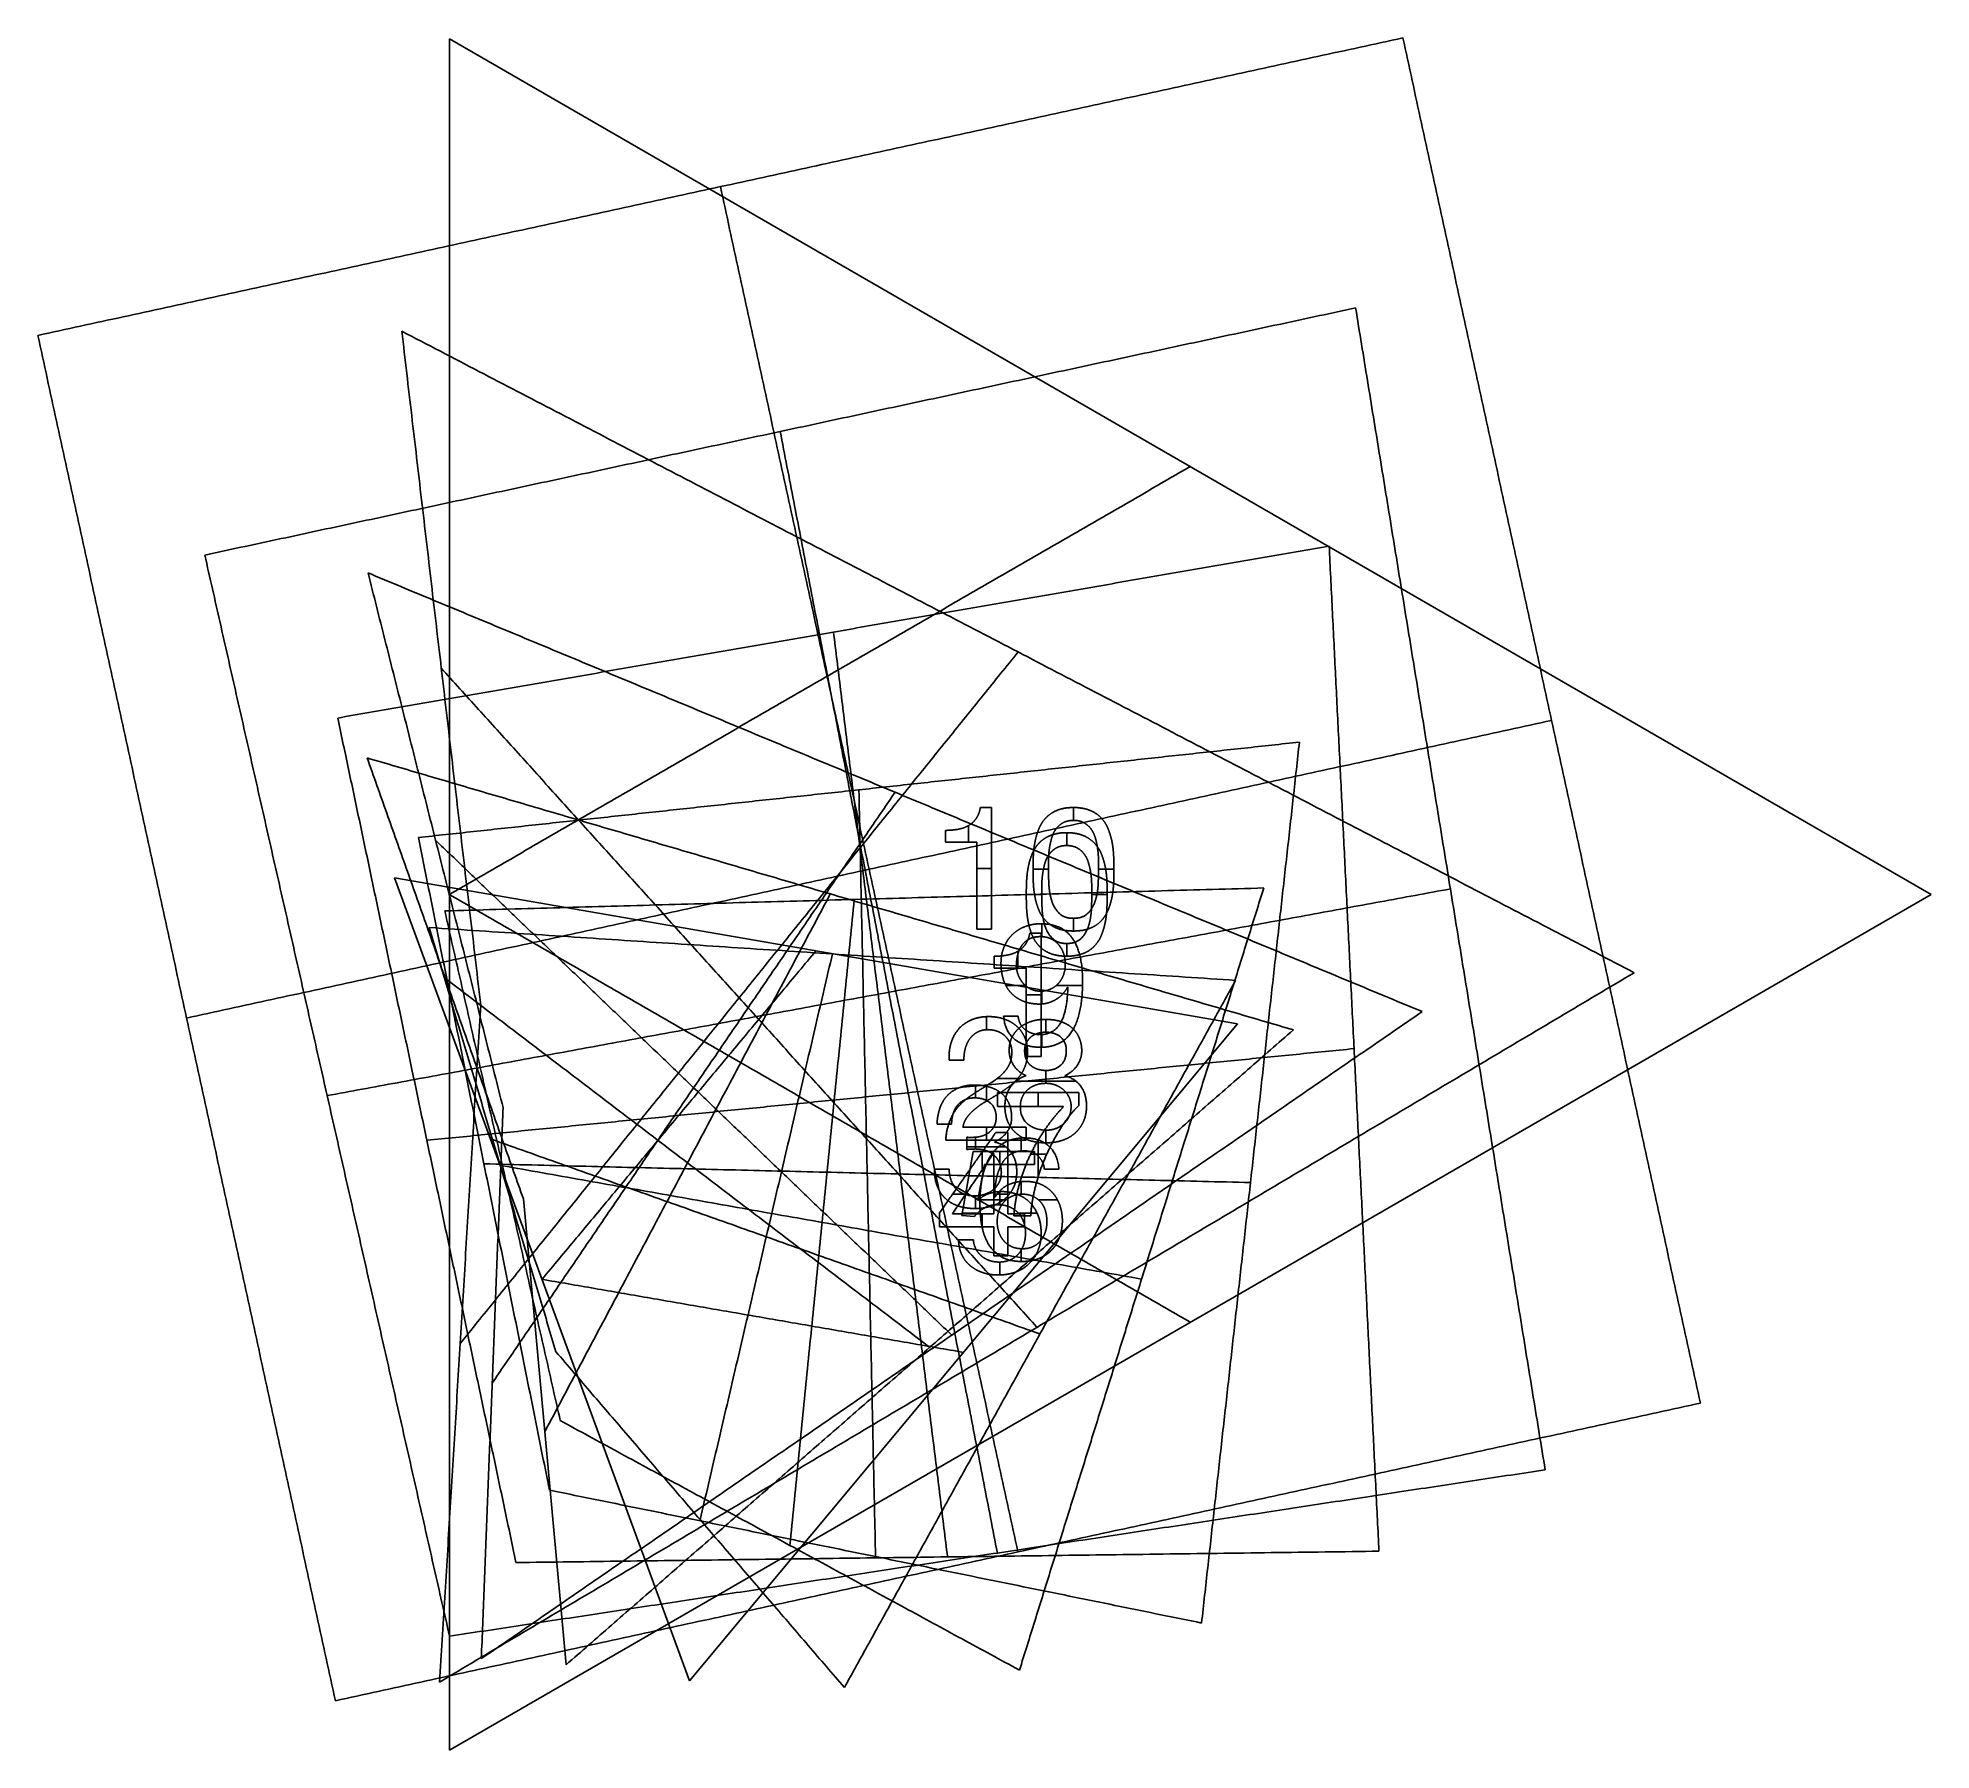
# Model space of a CAD drawing. Header units: millimetres. Extents: x -3.67 to 4, y -3.46 to 3.47.
import ezdxf

# ---------------------------------------------------------------- set-up
doc = ezdxf.new("R2010")
doc.units = ezdxf.units.MM
doc.layers.add('PancakeDefault', color=18, linetype='Continuous', true_color=0x000000)

msp = doc.modelspace()

# ---------------------------------------------------------------- linework, layer by layer
at = {"layer": 'PancakeDefault'}
for p, q in [((-2, -3.4641), (-2, 3.4641)), ((-2, 3.4641), (4, 0)), ((0.1954, 0.3519, 5), (0.1502, 0.3519, 5)), ((0.1954, -0.1405, 5), (0.1954, 0.3519, 5)), ((0.5273, 0.2998, 5), (0.5273, 0.3519, 5)), ((0.0086, 0.2595, 5), (0.0086, 0.2123, 5)), ((0.102, 0.2123, 5), (0.102, 0.2787, 5)), ((0.5, 0.1979), (0.5, 0.25)), ((0.0086, 0.2123, 5), (0.1363, 0.2123, 5)), ((0.1363, 0.2123, 5), (0.1363, -0.1405, 5)), ((0.1363, 0.1057, 5), (0.1954, 0.1057, 5)), ((0.3634, 0.1019, 5), (0.4259, 0.1019, 5)), ((0.6287, 0.1019, 5), (0.6912, 0.1019, 5)), ((-1.0276, -3.184, 2), (-2.2219, 0.0678, 2)), ((-2.2219, 0.0678, 2), (1.1913, -0.5237, 2)), ((0.3361, 0), (0.3986, 0)), ((0.6014, 0), (0.6639, 0)), ((4, 0), (-2, -3.4641)), ((0.1363, -0.1405, 5), (0.1954, -0.1405, 5)), ((0.399, -0.1709, 4.5), (0.399, -0.1187, 4.5)), ((0.5273, -0.1481, 5), (0.5273, -0.0967, 5)), ((0.3962, -0.1563, 0.5), (0.3504, -0.1563, 0.5)), ((0.3962, -0.6563, 0.5), (0.3962, -0.1563, 0.5)), ((0.5, -0.25), (0.5, -0.1986)), ((0.2065, -0.2501, 0.5), (0.2065, -0.298, 0.5)), ((0.2065, -0.298, 0.5), (0.3363, -0.298, 0.5)), ((0.3014, -0.298, 0.5), (0.3014, -0.2306, 0.5)), ((0.3363, -0.298, 0.5), (0.3363, -0.6563, 0.5)), ((0.2533, -0.3687, 4.5), (0.3327, -0.3687, 4.5)), ((0.4575, -0.3687, 4.5), (0.5641, -0.3687, 4.5)), ((0.3363, -0.4063, 0.5), (0.3962, -0.4063, 0.5)), ((0.399, -0.4433, 4.5), (0.399, -0.3915, 4.5)), ((1.1913, -0.5237, 2), (-1.0276, -3.184, 2)), ((0.1754, -0.5476, 1), (0.1754, -0.4947, 1)), ((0.4148, -0.5577, 4), (0.4148, -0.5056, 4)), ((0.399, -0.6186, 4.5), (0.399, -0.5672, 4.5)), ((0.3363, -0.6563, 0.5), (0.3962, -0.6563, 0.5)), ((0.2184, -0.7445, 1), (0.302, -0.7445, 1)), ((0.2946, -0.7556, 4), (0.5366, -0.7556, 4)), ((0.4148, -0.7646, 4), (0.4148, -0.7125, 4)), ((0.1306, -0.8236, 1.5), (0.1306, -0.7715, 1.5)), ((0.1754, -0.8364, 1), (0.1754, -0.7739, 1)), ((0.3846, -0.8588, 3.5), (0.3846, -0.8015, 3.5)), ((0.1306, -1.0305, 1.5), (0.1306, -0.9829, 1.5)), ((0.1754, -0.9945, 1), (0.1754, -0.9416, 1)), ((0.3153, -1.0383, 3), (0.3153, -0.9862, 3)), ((0.3846, -1.1424, 3.5), (0.3846, -0.9938, 3.5)), ((0.4148, -1.0056, 4), (0.4148, -0.9542, 4)), ((0.1217, -1.0405, 2.5), (0.0751, -1.3004, 2.5)), ((0.0948, -1.0215, 1.5), (0.2529, -1.0215, 1.5)), ((0.3689, -1.0405, 2.5), (0.1217, -1.0405, 2.5)), ((0.157, -1.1166, 2), (0.157, -1.0433, 2)), ((0.229, -1.0934, 2.5), (0.229, -1.0405, 2.5)), ((0.3536, -1.0515, 3.5), (0.419, -1.0515, 3.5)), ((0.3689, -1.0934, 2.5), (0.3689, -1.0405, 2.5)), ((0.1401, -1.2375, 2.5), (0.1669, -1.0934, 2.5)), ((0.1669, -1.0934, 2.5), (0.3689, -1.0934, 2.5)), ((0.0379, -1.2133, 2), (0.0912, -1.2133, 2)), ((0.1306, -1.2715, 1.5), (0.1306, -1.2201, 1.5)), ((0.2046, -1.2133, 2), (0.261, -1.2133, 2)), ((0.229, -1.2562, 2.5), (0.229, -1.203, 2.5)), ((0.3153, -1.2137, 3), (0.3153, -1.1621, 3)), ((0.0751, -1.3004, 2.5), (0.1266, -1.3032, 2.5)), ((0.0769, -1.2905, 2.5), (0.1385, -1.2905, 2.5)), ((0.1415, -1.2389, 2.5), (0.1401, -1.2375, 2.5)), ((0.1485, -1.2358, 3), (0.2552, -1.2358, 3)), ((0.157, -1.3462, 2), (0.157, -1.2934, 2)), ((0.3041, -1.2905, 2.5), (0.3799, -1.2905, 2.5)), ((0.3848, -1.2358, 3), (0.4621, -1.2358, 3)), ((0.3153, -1.4858, 3), (0.3153, -1.4343, 3)), ((0.229, -1.5404, 2.5), (0.229, -1.4882, 2.5))]:
    msp.add_line(p, q, dxfattribs=at)
for points in [[(1.861, 3.4677, 5), (-0.9026, 2.8654, 5), (-3.6661, 2.2631, 5)], [(3.0656, -2.0593, 5), (2.4633, 0.7042, 5), (1.861, 3.4677, 5)], [(0.3021, -2.6617, 5), (-0.3002, 0.1019, 5), (-0.9026, 2.8654, 5)], [(-2.9903, 1.374, 4.5), (-0.6603, 1.8742, 4.5), (1.6697, 2.3744, 4.5)], [(1.6697, 2.3744, 4.5), (2.0534, 0.0225, 4.5), (2.4372, -2.3293, 4.5)], [(-3.6661, 2.2631, 5), (-3.0638, -0.5005, 5), (-2.4615, -3.264, 5)], [(-1.8729, -0.4476, 0.5), (-2.0326, 0.9162, 0.5), (-2.1924, 2.28, 0.5)], [(-2.1924, 2.28, 0.5), (0.3029, 0.9816, 0.5), (2.7981, -0.3168, 0.5)], [(-0.6603, 1.8742, 4.5), (-0.2206, -0.3959, 4.5), (0.219, -2.6661, 4.5)], [(1, 1.7321), (-0.5, 0.866), (-2, 0)], [(-2.4518, 0.7143, 4), (-0.4446, 1.0624, 4), (1.5625, 1.4104, 4)], [(1.5625, 1.4104, 4), (1.6634, -0.6242, 4), (1.7643, -2.6589, 4)], [(-1.9992, -3.0029, 4.5), (-2.4947, -0.8144, 4.5), (-2.9903, 1.374, 4.5)], [(-1.7823, -0.8628, 1), (-2.0558, 0.2194, 1), (-2.3293, 1.3017, 1)], [(-2.3293, 1.3017, 1), (-0.1952, 0.4136, 1), (1.939, -0.4744, 1)], [(-0.4446, 1.0624, 4), (-0.2138, -0.8098, 4), (0.017, -2.6819, 4)], [(0.3029, 0.9816, 0.5), (-0.8266, -0.4183, 0.5), (-1.956, -1.8182, 0.5)], [(0.3795, -1.7528, 0.5), (-0.8266, -0.4183, 0.5), (-2.0326, 0.9162, 0.5)], [(2.4633, 0.7042, 5), (-0.3002, 0.1019, 5), (-3.0638, -0.5005, 5)], [(-1.7302, -2.7048, 4), (-2.091, -0.9953, 4), (-2.4518, 0.7143, 4)], [(-2.1252, 0.2305, 3.5), (-0.3416, 0.4236, 3.5), (1.4421, 0.6167, 3.5)], [(1.4421, 0.6167, 3.5), (1.244, -1.1664, 3.5), (1.046, -2.9495, 3.5)], [(-1.7002, -1.2325, 1.5), (-2.0163, -0.34, 1.5), (-2.3325, 0.5526, 1.5)], [(-2.3325, 0.5526, 1.5), (-0.4575, 0.0021, 1.5), (1.4175, -0.5484, 1.5)], [(-0.1952, 0.4136, 1), (-1.0108, -0.7823, 1), (-1.8264, -1.9782, 1)], [(-0.3416, 0.4236, 3.5), (-0.308, -1.1285, 3.5), (-0.2743, -2.6806, 3.5)], [(-1.5946, -2.4116, 3.5), (-1.8599, -1.0905, 3.5), (-2.1252, 0.2305, 3.5)], [(0.0342, -1.784, 1), (-1.0108, -0.7823, 1), (-2.0558, 0.2194, 1)], [(2.0534, 0.0225, 4.5), (-0.2206, -0.3959, 4.5), (-2.4947, -0.8144, 4.5)], [(-2.0185, -0.0666, 3), (-0.3604, -0.0202, 3), (1.2976, 0.0262, 3)], [(1, -1.7321), (-0.5, -0.866), (-2, 0)], [(-0.4575, 0.0021, 1.5), (-1.0355, -1.0867, 1.5), (-1.6136, -2.1755, 1.5)], [(1.2976, 0.0262, 3), (0.803, -1.5571, 3), (0.3085, -3.1403, 3)], [(-1.5507, -2.1302, 3), (-1.7846, -1.0984, 3), (-2.0185, -0.0666, 3)], [(-0.3604, -0.0202, 3), (-0.4908, -1.3277, 3), (-0.6211, -2.6352, 3)], [(-1.5685, -1.8513, 2.5), (-1.825, -0.9927, 2.5), (-2.0815, -0.1341, 2.5)], [(-2.0815, -0.1341, 2.5), (-0.4489, -0.2409, 2.5), (1.1838, -0.3478, 2.5)], [(-0.5153, -0.228, 2), (-1.07, -0.893, 2), (-1.6248, -1.5581, 2)], [(-0.4489, -0.2409, 2.5), (-0.7167, -1.386, 2.5), (-0.9845, -2.531, 2.5)], [(2.7981, -0.3168, 0.5), (0.3795, -1.7528, 0.5), (-2.0392, -3.1888, 0.5)], [(-0.0547, -1.8334, 1.5), (-1.0355, -1.0867, 1.5), (-2.0163, -0.34, 1.5)], [(1.1838, -0.3478, 2.5), (0.3916, -1.7792, 2.5), (-0.4005, -3.2107, 2.5)], [(0.5031, -0.3756, 4.5), (0.5038, -0.3763, 4.5), (0.5045, -0.377, 4.5)], [(-2.0392, -3.1888, 0.5), (-1.956, -1.8182, 0.5), (-1.8729, -0.4476, 0.5)], [(1.939, -0.4744, 1), (0.0342, -1.784, 1), (-1.8705, -3.0936, 1)], [(0.3031, -0.4923, 4.5), (0.2736, -0.4923, 4.5), (0.2441, -0.4923, 4.5)], [(1.4175, -0.5484, 1.5), (-0.0547, -1.8334, 1.5), (-1.527, -3.1184, 1.5)], [(1.6634, -0.6242, 4), (-0.2138, -0.8098, 4), (-2.091, -0.9953, 4)], [(0.0238, -0.6715, 1), (0.0538, -0.6715, 1), (0.0838, -0.6715, 1)], [(0.5493, -0.8015, 3.5), (0.3846, -0.8015, 3.5), (0.22, -0.8015, 3.5)], [(0.22, -0.8015, 3.5), (0.22, -0.8302, 3.5), (0.22, -0.8588, 3.5)], [(0.5493, -0.8538, 3.5), (0.5493, -0.8276, 3.5), (0.5493, -0.8015, 3.5)], [(-1.8705, -3.0936, 1), (-1.8264, -1.9782, 1), (-1.7823, -0.8628, 1)], [(0.22, -0.8588, 3.5), (0.3534, -0.8588, 3.5), (0.4869, -0.8588, 3.5)], [(0.3916, -1.7792, 2.5), (-0.7167, -1.386, 2.5), (-1.825, -0.9927, 2.5)], [(-0.0253, -0.9305, 1.5), (0.0042, -0.9305, 1.5), (0.0337, -0.9305, 1.5)], [(0.213, -0.9633, 2), (0.0991, -1.1259, 2), (-0.0148, -1.2884, 2)], [(0.0097, -0.9945, 1), (0.173, -0.9945, 1), (0.3362, -0.9945, 1)], [(0.3362, -0.9416, 1), (0.2079, -0.9416, 1), (0.0795, -0.9416, 1)], [(0.0948, -0.9826, 1.5), (0.0948, -1.0076, 1.5), (0.0948, -1.0326, 1.5)], [(0.1205, -0.9833, 1.5), (0.1142, -0.9833, 1.5), (0.108, -0.9833, 1.5)], [(0.261, -0.9633, 2), (0.237, -0.9633, 2), (0.213, -0.9633, 2)], [(0.261, -1.2934, 2), (0.261, -1.1283, 2), (0.261, -0.9633, 2)], [(0.3362, -0.9945, 1), (0.3362, -0.9681, 1), (0.3362, -0.9416, 1)], [(0.2032, -1.0486, 2), (0.1199, -1.171, 2), (0.0367, -1.2934, 2)], [(0.2046, -1.0486, 2), (0.2039, -1.0486, 2), (0.2032, -1.0486, 2)], [(0.2046, -1.2934, 2), (0.2046, -1.171, 2), (0.2046, -1.0486, 2)], [(0.2087, -1.0027, 1.5), (0.2087, -1.002, 1.5), (0.2087, -1.0013, 1.5)], [(1.244, -1.1664, 3.5), (-0.308, -1.1285, 3.5), (-1.8599, -1.0905, 3.5)], [(0.803, -1.5571, 3), (-0.4908, -1.3277, 3), (-1.7846, -1.0984, 3)], [(0.0233, -1.1118, 1.5), (-0.0062, -1.1118, 1.5), (-0.0358, -1.1118, 1.5)], [(0.4094, -1.1115, 3), (0.4389, -1.1115, 3), (0.4684, -1.1115, 3)], [(0.2087, -1.2261, 3), (0.208, -1.2254, 3), (0.2073, -1.2247, 3)], [(-1.527, -3.1184, 1.5), (-1.6136, -2.1755, 1.5), (-1.7002, -1.2325, 1.5)], [(-0.0148, -1.2884, 2), (-0.0148, -1.3173, 2), (-0.0148, -1.3462, 2)], [(0.0367, -1.2934, 2), (0.1206, -1.2934, 2), (0.2046, -1.2934, 2)], [(0.3287, -1.2934, 2), (0.2948, -1.2934, 2), (0.261, -1.2934, 2)], [(0.286, -1.3015, 3.5), (0.3201, -1.3015, 3.5), (0.3541, -1.3015, 3.5)], [(0.3287, -1.3462, 2), (0.3287, -1.3198, 2), (0.3287, -1.2934, 2)], [(-0.0148, -1.3462, 2), (0.0949, -1.3462, 2), (0.2046, -1.3462, 2)], [(0.2046, -1.3462, 2), (0.2046, -1.4048, 2), (0.2046, -1.4633, 2)], [(0.261, -1.4633, 2), (0.261, -1.4048, 2), (0.261, -1.3462, 2)], [(0.261, -1.3462, 2), (0.2948, -1.3462, 2), (0.3287, -1.3462, 2)], [(0.1217, -1.3978, 2.5), (0.0917, -1.3978, 2.5), (0.0617, -1.3978, 2.5)], [(0.2046, -1.4633, 2), (0.2328, -1.4633, 2), (0.261, -1.4633, 2)], [(0.0819, -1.8538, 2), (-0.7714, -1.706, 2), (-1.6248, -1.5581, 2)], [(-0.4005, -3.2107, 2.5), (-0.9845, -2.531, 2.5), (-1.5685, -1.8513, 2.5)], [(-2.4615, -3.264, 5), (0.3021, -2.6617, 5), (3.0656, -2.0593, 5)], [(0.3085, -3.1403, 3), (-0.6211, -2.6352, 3), (-1.5507, -2.1302, 3)], [(2.4372, -2.3293, 4.5), (0.219, -2.6661, 4.5), (-1.9992, -3.0029, 4.5)], [(1.046, -2.9495, 3.5), (-0.2743, -2.6806, 3.5), (-1.5946, -2.4116, 3.5)], [(1.7643, -2.6589, 4), (0.017, -2.6819, 4), (-1.7302, -2.7048, 4)]]:
    msp.add_open_spline(points, degree=2, dxfattribs=at)
for points, knots in [([(0.1502, 0.3519, 5), (0.1454, 0.3241, 5), (0.1322, 0.306, 5), (0.119, 0.288, 5), (0.0999, 0.2776, 5), (0.0808, 0.2671, 5), (0.0572, 0.2633, 5), (0.0336, 0.2595, 5), (0.0086, 0.2595, 5)], [-10, -10, -10, -9, -9, -8, -8, -7, -7, -6, -6, -6]), ([(0.3634, 0.1012, 5), (0.3634, 0.0741, 5), (0.3648, 0.0449, 5), (0.3662, 0.0158, 5), (0.3718, -0.012, 5), (0.3773, -0.0398, 5), (0.3877, -0.0645, 5), (0.3981, -0.0891, 5), (0.4162, -0.1079, 5), (0.4343, -0.1266, 5), (0.4617, -0.1374, 5), (0.4891, -0.1481, 5), (0.5273, -0.1481, 5), (0.5662, -0.1481, 5), (0.5933, -0.1374, 5), (0.6204, -0.1266, 5), (0.6384, -0.1079, 5), (0.6565, -0.0891, 5), (0.6669, -0.0645, 5), (0.6773, -0.0398, 5), (0.6829, -0.012, 5), (0.6884, 0.0158, 5), (0.6898, 0.0449, 5), (0.6912, 0.0741, 5), (0.6912, 0.1012, 5), (0.6912, 0.1283, 5), (0.6898, 0.1574, 5), (0.6884, 0.1866, 5), (0.6829, 0.2144, 5), (0.6773, 0.2421, 5), (0.6669, 0.2671, 5), (0.6565, 0.2921, 5), (0.6384, 0.3109, 5), (0.6204, 0.3296, 5), (0.5929, 0.3408, 5), (0.5655, 0.3519, 5), (0.5273, 0.3519, 5), (0.4891, 0.3519, 5), (0.4617, 0.3408, 5), (0.4343, 0.3296, 5), (0.4162, 0.3109, 5), (0.3981, 0.2921, 5), (0.3877, 0.2671, 5), (0.3773, 0.2421, 5), (0.3718, 0.2144, 5), (0.3662, 0.1866, 5), (0.3648, 0.1574, 5), (0.3634, 0.1283, 5), (0.3634, 0.1012, 5)], [-24, -24, -24, -23, -23, -22, -22, -21, -21, -20, -20, -19, -19, -18, -18, -17, -17, -16, -16, -15, -15, -14, -14, -13, -13, -12, -12, -11, -11, -10, -10, -9, -9, -8, -8, -7, -7, -6, -6, -5, -5, -4, -4, -3, -3, -2, -2, -1, -1, 0, 0, 0]), ([(0.3361, -0.0007), (0.3361, -0.0278), (0.3375, -0.0569), (0.3389, -0.0861), (0.3444, -0.1139), (0.35, -0.1417), (0.3604, -0.1663), (0.3708, -0.191), (0.3889, -0.2097), (0.4069, -0.2285), (0.4344, -0.2392), (0.4618, -0.25), (0.5, -0.25), (0.5389, -0.25), (0.566, -0.2392), (0.5931, -0.2285), (0.6111, -0.2097), (0.6292, -0.191), (0.6396, -0.1663), (0.65, -0.1417), (0.6556, -0.1139), (0.6611, -0.0861), (0.6625, -0.0569), (0.6639, -0.0278), (0.6639, -0.0007), (0.6639, 0.0264), (0.6625, 0.0556), (0.6611, 0.0847), (0.6556, 0.1125), (0.65, 0.1403), (0.6396, 0.1653), (0.6292, 0.1903), (0.6111, 0.209), (0.5931, 0.2278), (0.5656, 0.2389), (0.5382, 0.25), (0.5, 0.25), (0.4618, 0.25), (0.4344, 0.2389), (0.4069, 0.2278), (0.3889, 0.209), (0.3708, 0.1903), (0.3604, 0.1653), (0.35, 0.1403), (0.3444, 0.1125), (0.3389, 0.0847), (0.3375, 0.0556), (0.3361, 0.0264), (0.3361, -0.0007)], [-24, -24, -24, -23, -23, -22, -22, -21, -21, -20, -20, -19, -19, -18, -18, -17, -17, -16, -16, -15, -15, -14, -14, -13, -13, -12, -12, -11, -11, -10, -10, -9, -9, -8, -8, -7, -7, -6, -6, -5, -5, -4, -4, -3, -3, -2, -2, -1, -1, 0, 0, 0]), ([(0.4259, 0.1019, 5), (0.4259, 0.0741, 5), (0.4277, 0.0397, 5), (0.4294, 0.0053, 5), (0.4388, -0.0249, 5), (0.4481, -0.0551, 5), (0.469, -0.0759, 5), (0.4898, -0.0967, 5), (0.5273, -0.0967, 5), (0.5648, -0.0967, 5), (0.5856, -0.0759, 5), (0.6065, -0.0551, 5), (0.6159, -0.0249, 5), (0.6252, 0.0053, 5), (0.627, 0.0397, 5), (0.6287, 0.0741, 5), (0.6287, 0.1019, 5), (0.6287, 0.1199, 5), (0.6284, 0.1418, 5), (0.628, 0.1637, 5), (0.6249, 0.1855, 5), (0.6218, 0.2074, 5), (0.6159, 0.2283, 5), (0.6099, 0.2491, 5), (0.5985, 0.2647, 5), (0.587, 0.2803, 5), (0.5697, 0.2901, 5), (0.5523, 0.2998, 5), (0.5273, 0.2998, 5), (0.5023, 0.2998, 5), (0.4849, 0.2901, 5), (0.4676, 0.2803, 5), (0.4561, 0.2647, 5), (0.4447, 0.2491, 5), (0.4388, 0.2283, 5), (0.4329, 0.2074, 5), (0.4297, 0.1855, 5), (0.4266, 0.1637, 5), (0.4263, 0.1418, 5), (0.4259, 0.1199, 5), (0.4259, 0.1019, 5)], [0, 0, 0, 1, 1, 2, 2, 3, 3, 4, 4, 5, 5, 6, 6, 7, 7, 8, 8, 9, 9, 10, 10, 11, 11, 12, 12, 13, 13, 14, 14, 15, 15, 16, 16, 17, 17, 18, 18, 19, 19, 20, 20, 20]), ([(0.3986, 0), (0.3986, -0.0278), (0.4003, -0.0622), (0.4021, -0.0965), (0.4115, -0.1267), (0.4208, -0.1569), (0.4417, -0.1778), (0.4625, -0.1986), (0.5, -0.1986), (0.5375, -0.1986), (0.5583, -0.1778), (0.5792, -0.1569), (0.5885, -0.1267), (0.5979, -0.0965), (0.5997, -0.0622), (0.6014, -0.0278), (0.6014, 0), (0.6014, 0.0181), (0.601, 0.0399), (0.6007, 0.0618), (0.5976, 0.0837), (0.5944, 0.1056), (0.5885, 0.1264), (0.5826, 0.1472), (0.5712, 0.1628), (0.5597, 0.1785), (0.5424, 0.1882), (0.525, 0.1979), (0.5, 0.1979), (0.475, 0.1979), (0.4576, 0.1882), (0.4403, 0.1785), (0.4288, 0.1628), (0.4174, 0.1472), (0.4115, 0.1264), (0.4056, 0.1056), (0.4024, 0.0837), (0.3993, 0.0618), (0.399, 0.0399), (0.3986, 0.0181), (0.3986, 0)], [0, 0, 0, 1, 1, 2, 2, 3, 3, 4, 4, 5, 5, 6, 6, 7, 7, 8, 8, 9, 9, 10, 10, 11, 11, 12, 12, 13, 13, 14, 14, 15, 15, 16, 16, 17, 17, 18, 18, 19, 19, 20, 20, 20]), ([(0.2441, -0.4923, 4.5), (0.2497, -0.5562, 4.5), (0.2906, -0.5874, 4.5), (0.3316, -0.6187, 4.5), (0.3934, -0.6187, 4.5), (0.483, -0.6187, 4.5), (0.5236, -0.5503, 4.5), (0.5642, -0.4819, 4.5), (0.5642, -0.3541, 4.5), (0.5642, -0.284, 4.5), (0.5507, -0.2385, 4.5), (0.5372, -0.193, 4.5), (0.5142, -0.1666, 4.5), (0.4913, -0.1402, 4.5), (0.4608, -0.1294, 4.5), (0.4302, -0.1187, 4.5), (0.3955, -0.1187, 4.5), (0.3601, -0.1187, 4.5), (0.3302, -0.1305, 4.5), (0.3004, -0.1423, 4.5), (0.2788, -0.1635, 4.5), (0.2573, -0.1846, 4.5), (0.2455, -0.2142, 4.5), (0.2337, -0.2437, 4.5), (0.2337, -0.2791, 4.5), (0.2337, -0.3152, 4.5), (0.2438, -0.3458, 4.5), (0.2538, -0.3763, 4.5), (0.2736, -0.3978, 4.5), (0.2934, -0.4194, 4.5), (0.3226, -0.4315, 4.5), (0.3517, -0.4437, 4.5), (0.3892, -0.4437, 4.5), (0.4254, -0.4437, 4.5), (0.4559, -0.4253, 4.5), (0.4865, -0.4069, 4.5), (0.5031, -0.3756, 4.5)], [-24, -24, -24, -23, -23, -22, -22, -21, -21, -20, -20, -19, -19, -18, -18, -17, -17, -16, -16, -15, -15, -14, -14, -13, -13, -12, -12, -11, -11, -10, -10, -9, -9, -8, -8, -7, -7, -6, -6, -6]), ([(0.3504, -0.1563, 0.5), (0.3454, -0.1845, 0.5), (0.332, -0.2028, 0.5), (0.3186, -0.2212, 0.5), (0.2992, -0.2317, 0.5), (0.2798, -0.2423, 0.5), (0.2559, -0.2462, 0.5), (0.2319, -0.2501, 0.5), (0.2065, -0.2501, 0.5)], [-10, -10, -10, -9, -9, -8, -8, -7, -7, -6, -6, -6]), ([(0.4941, -0.2833, 4.5), (0.4941, -0.2603, 4.5), (0.4875, -0.2402, 4.5), (0.4809, -0.2201, 4.5), (0.4681, -0.2044, 4.5), (0.4552, -0.1888, 4.5), (0.4365, -0.1798, 4.5), (0.4177, -0.1708, 4.5), (0.3927, -0.1708, 4.5), (0.3663, -0.1708, 4.5), (0.3479, -0.1805, 4.5), (0.3295, -0.1902, 4.5), (0.3181, -0.2065, 4.5), (0.3066, -0.2228, 4.5), (0.3014, -0.2437, 4.5), (0.2962, -0.2645, 4.5), (0.2962, -0.2874, 4.5), (0.2962, -0.3076, 4.5), (0.3035, -0.3263, 4.5), (0.3108, -0.3451, 4.5), (0.3236, -0.3596, 4.5), (0.3365, -0.3742, 4.5), (0.3542, -0.3829, 4.5), (0.3719, -0.3916, 4.5), (0.3934, -0.3916, 4.5), (0.4163, -0.3916, 4.5), (0.4351, -0.3829, 4.5), (0.4538, -0.3742, 4.5), (0.467, -0.3593, 4.5), (0.4802, -0.3444, 4.5), (0.4872, -0.3246, 4.5), (0.4941, -0.3048, 4.5), (0.4941, -0.2833, 4.5)], [0, 0, 0, 1, 1, 2, 2, 3, 3, 4, 4, 5, 5, 6, 6, 7, 7, 8, 8, 9, 9, 10, 10, 11, 11, 12, 12, 13, 13, 14, 14, 15, 15, 16, 16, 16]), ([(0.5045, -0.377, 4.5), (0.5017, -0.4735, 4.5), (0.4747, -0.5204, 4.5), (0.4476, -0.5673, 4.5), (0.3934, -0.5673, 4.5), (0.358, -0.5673, 4.5), (0.3323, -0.5478, 4.5), (0.3066, -0.5284, 4.5), (0.3031, -0.4923, 4.5)], [-5, -5, -5, -4, -4, -3, -3, -2, -2, -1, -1, -1]), ([(0.2199, -0.8098, 1), (0.2431, -0.795, 1), (0.265, -0.7787, 1), (0.2869, -0.7625, 1), (0.3038, -0.7424, 1), (0.3207, -0.7223, 1), (0.3309, -0.6969, 1), (0.3412, -0.6715, 1), (0.3412, -0.6384, 1), (0.3412, -0.6031, 1), (0.3288, -0.5763, 1), (0.3165, -0.5495, 1), (0.2953, -0.5316, 1), (0.2742, -0.5136, 1), (0.2456, -0.5041, 1), (0.217, -0.4945, 1), (0.1846, -0.4945, 1), (0.1451, -0.4945, 1), (0.1141, -0.5079, 1), (0.083, -0.5213, 1), (0.0622, -0.545, 1), (0.0414, -0.5686, 1), (0.0316, -0.601, 1), (0.0217, -0.6335, 1), (0.0238, -0.6715, 1)], [-13, -13, -13, -12, -12, -11, -11, -10, -10, -9, -9, -8, -8, -7, -7, -6, -6, -5, -5, -4, -4, -3, -3, -2, -2, -1, -1, -1]), ([(0.4926, -0.7334, 4), (0.5238, -0.7195, 4), (0.5422, -0.6921, 4), (0.5606, -0.6646, 4), (0.5606, -0.6313, 4), (0.5606, -0.6077, 4), (0.5523, -0.5851, 4), (0.5439, -0.5625, 4), (0.5262, -0.5448, 4), (0.5085, -0.5271, 4), (0.4801, -0.5164, 4), (0.4516, -0.5056, 4), (0.4113, -0.5056, 4), (0.3828, -0.5056, 4), (0.3568, -0.5139, 4), (0.3308, -0.5223, 4), (0.3106, -0.5382, 4), (0.2905, -0.5542, 4), (0.2787, -0.5775, 4), (0.2669, -0.6007, 4), (0.2669, -0.6313, 4)], [-10, -10, -10, -9, -9, -8, -8, -7, -7, -6, -6, -5, -5, -4, -4, -3, -3, -2, -2, -1, -1, 0, 0, 0]), ([(0.0838, -0.6715, 1), (0.083, -0.649, 1), (0.0883, -0.6268, 1), (0.0936, -0.6046, 1), (0.1056, -0.5869, 1), (0.1176, -0.5693, 1), (0.1363, -0.5584, 1), (0.155, -0.5474, 1), (0.1811, -0.5474, 1), (0.2008, -0.5474, 1), (0.2184, -0.5538, 1), (0.2361, -0.5601, 1), (0.2491, -0.5721, 1), (0.2622, -0.5841, 1), (0.2699, -0.6007, 1), (0.2777, -0.6172, 1), (0.2777, -0.6377, 1), (0.2777, -0.6638, 1), (0.2696, -0.6835, 1), (0.2615, -0.7033, 1), (0.2456, -0.7202, 1), (0.2297, -0.7371, 1), (0.2058, -0.7537, 1), (0.1818, -0.7703, 1), (0.15, -0.79, 1)], [-36, -36, -36, -35, -35, -34, -34, -33, -33, -32, -32, -31, -31, -30, -30, -29, -29, -28, -28, -27, -27, -26, -26, -25, -25, -24, -24, -24]), ([(0.3294, -0.6334, 4), (0.3294, -0.6535, 4), (0.3363, -0.6685, 4), (0.3433, -0.6834, 4), (0.3551, -0.6931, 4), (0.3669, -0.7028, 4), (0.3828, -0.7077, 4), (0.3988, -0.7125, 4), (0.4169, -0.7125, 4), (0.4523, -0.7125, 4), (0.4752, -0.6917, 4), (0.4981, -0.6709, 4), (0.4981, -0.6334, 4), (0.4981, -0.5959, 4), (0.4749, -0.5768, 4), (0.4516, -0.5577, 4), (0.4155, -0.5577, 4), (0.3981, -0.5577, 4), (0.3821, -0.5625, 4), (0.3662, -0.5674, 4), (0.3547, -0.5771, 4), (0.3433, -0.5869, 4), (0.3363, -0.6007, 4), (0.3294, -0.6146, 4), (0.3294, -0.6334, 4)], [0, 0, 0, 1, 1, 2, 2, 3, 3, 4, 4, 5, 5, 6, 6, 7, 7, 8, 8, 9, 9, 10, 10, 11, 11, 12, 12, 12]), ([(0.2669, -0.6313, 4), (0.2669, -0.6646, 4), (0.2856, -0.6928, 4), (0.3044, -0.7209, 4), (0.3356, -0.7334, 4)], [-24, -24, -24, -23, -23, -22, -22, -22]), ([(0.3356, -0.7334, 4), (0.2939, -0.748, 4), (0.2717, -0.7803, 4), (0.2495, -0.8125, 4), (0.2495, -0.8563, 4), (0.2495, -0.8938, 4), (0.2624, -0.9219, 4), (0.2752, -0.95, 4), (0.2978, -0.9688, 4), (0.3203, -0.9875, 4), (0.3509, -0.9966, 4), (0.3814, -1.0056, 4), (0.4169, -1.0056, 4), (0.4509, -1.0056, 4), (0.4808, -0.9959, 4), (0.5106, -0.9862, 4), (0.5325, -0.9671, 4), (0.5544, -0.948, 4), (0.5672, -0.9202, 4), (0.5801, -0.8924, 4), (0.5801, -0.8563, 4), (0.5801, -0.8105, 4), (0.5585, -0.7789, 4), (0.537, -0.7473, 4), (0.4926, -0.7334, 4)], [-22, -22, -22, -21, -21, -20, -20, -19, -19, -18, -18, -17, -17, -16, -16, -15, -15, -14, -14, -13, -13, -12, -12, -11, -11, -10, -10, -10]), ([(0.312, -0.8591, 4), (0.312, -0.9035, 4), (0.3415, -0.9289, 4), (0.371, -0.9542, 4), (0.4169, -0.9542, 4), (0.4391, -0.9542, 4), (0.4575, -0.9469, 4), (0.4759, -0.9396, 4), (0.4894, -0.9268, 4), (0.503, -0.9139, 4), (0.5103, -0.8966, 4), (0.5176, -0.8792, 4), (0.5176, -0.8584, 4), (0.5176, -0.8382, 4), (0.5096, -0.8212, 4), (0.5016, -0.8042, 4), (0.4877, -0.7917, 4), (0.4738, -0.7792, 4), (0.4554, -0.7719, 4), (0.437, -0.7646, 4), (0.4162, -0.7646, 4), (0.3946, -0.7646, 4), (0.3755, -0.7712, 4), (0.3564, -0.7778, 4), (0.3422, -0.7903, 4), (0.328, -0.8028, 4), (0.32, -0.8202, 4), (0.312, -0.8375, 4), (0.312, -0.8591, 4)], [0, 0, 0, 1, 1, 2, 2, 3, 3, 4, 4, 5, 5, 6, 6, 7, 7, 8, 8, 9, 9, 10, 10, 11, 11, 12, 12, 13, 13, 14, 14, 14]), ([(0.2087, -1.0013, 1.5), (0.2378, -0.9881, 1.5), (0.2573, -0.9624, 1.5), (0.2767, -0.9368, 1.5), (0.2767, -0.9034, 1.5), (0.2767, -0.8694, 1.5), (0.2653, -0.8444, 1.5), (0.2538, -0.8194, 1.5), (0.2337, -0.8034, 1.5), (0.2135, -0.7874, 1.5), (0.1861, -0.7795, 1.5), (0.1587, -0.7715, 1.5), (0.1267, -0.7715, 1.5), (0.0899, -0.7715, 1.5), (0.0618, -0.7833, 1.5), (0.0337, -0.7951, 1.5), (0.0149, -0.8159, 1.5), (-0.0038, -0.8368, 1.5), (-0.0139, -0.8659, 1.5), (-0.024, -0.8951, 1.5), (-0.0253, -0.9305, 1.5)], [-25, -25, -25, -24, -24, -23, -23, -22, -22, -21, -21, -20, -20, -19, -19, -18, -18, -17, -17, -16, -16, -15, -15, -15]), ([(0.15, -0.79, 1), (0.1239, -0.8055, 1), (0.1, -0.8232, 1), (0.076, -0.8408, 1), (0.057, -0.8641, 1), (0.0379, -0.8873, 1), (0.0256, -0.9187, 1), (0.0132, -0.9501, 1), (0.0097, -0.9945, 1)], [-24, -24, -24, -23, -23, -22, -22, -21, -21, -20, -20, -20]), ([(0.0337, -0.9305, 1.5), (0.0337, -0.909, 1.5), (0.0392, -0.8895, 1.5), (0.0448, -0.8701, 1.5), (0.0563, -0.8555, 1.5), (0.0677, -0.8409, 1.5), (0.0854, -0.8322, 1.5), (0.1031, -0.8236, 1.5), (0.1267, -0.8236, 1.5), (0.1642, -0.8236, 1.5), (0.1892, -0.8433, 1.5), (0.2142, -0.8631, 1.5), (0.2142, -0.9027, 1.5), (0.2142, -0.9222, 1.5), (0.2066, -0.9374, 1.5), (0.199, -0.9527, 1.5), (0.1861, -0.9628, 1.5), (0.1733, -0.9729, 1.5), (0.1563, -0.9781, 1.5), (0.1392, -0.9833, 1.5), (0.1205, -0.9833, 1.5)], [-14, -14, -14, -13, -13, -12, -12, -11, -11, -10, -10, -9, -9, -8, -8, -7, -7, -6, -6, -5, -5, -4, -4, -4]), ([(0.0795, -0.9416, 1), (0.0838, -0.9184, 1), (0.0975, -0.9004, 1), (0.1113, -0.8824, 1), (0.1306, -0.8669, 1), (0.15, -0.8514, 1), (0.1733, -0.8376, 1), (0.1966, -0.8239, 1), (0.2199, -0.8098, 1)], [-17, -17, -17, -16, -16, -15, -15, -14, -14, -13, -13, -13]), ([(0.4869, -0.8588, 3.5), (0.4467, -0.9012, 3.5), (0.4119, -0.9514, 3.5), (0.3771, -1.0016, 3.5), (0.3506, -1.0579, 3.5), (0.324, -1.1142, 3.5), (0.3072, -1.1756, 3.5), (0.2903, -1.2369, 3.5), (0.286, -1.3015, 3.5)], [-13, -13, -13, -12, -12, -11, -11, -10, -10, -9, -9, -9]), ([(0.3541, -1.3015, 3.5), (0.3577, -1.2419, 3.5), (0.3742, -1.1788, 3.5), (0.3907, -1.1157, 3.5), (0.4169, -1.0561, 3.5), (0.4431, -0.9966, 3.5), (0.4768, -0.9442, 3.5), (0.5105, -0.8918, 3.5), (0.5493, -0.8538, 3.5)], [-8, -8, -8, -7, -7, -6, -6, -5, -5, -4, -4, -4]), ([(0.108, -0.9833, 1.5), (0.1045, -0.9833, 1.5), (0.101, -0.9833, 1.5), (0.0983, -0.9833, 1.5), (0.0948, -0.9826, 1.5)], [-3, -3, -3, -2, -2, -1, -1, -1]), ([(0.4684, -1.1115, 3), (0.4629, -1.0504, 3), (0.4268, -1.0181, 3), (0.3907, -0.9858, 3), (0.3295, -0.9858, 3), (0.2768, -0.9858, 3), (0.242, -1.008, 3), (0.2073, -1.0302, 3), (0.1865, -1.067, 3), (0.1657, -1.1039, 3), (0.157, -1.1514, 3), (0.1483, -1.199, 3), (0.1483, -1.2497, 3), (0.1483, -1.2886, 3), (0.1542, -1.3302, 3), (0.1601, -1.3719, 3), (0.1782, -1.4066, 3), (0.1962, -1.4414, 3), (0.2295, -1.4636, 3), (0.2629, -1.4858, 3), (0.3177, -1.4858, 3), (0.3643, -1.4858, 3), (0.3959, -1.4702, 3), (0.4275, -1.4545, 3), (0.4466, -1.4306, 3), (0.4657, -1.4066, 3), (0.474, -1.3775, 3), (0.4823, -1.3483, 3), (0.4823, -1.3212, 3), (0.4823, -1.2872, 3), (0.4719, -1.258, 3), (0.4615, -1.2289, 3), (0.4424, -1.2073, 3), (0.4233, -1.1858, 3), (0.3952, -1.1736, 3), (0.367, -1.1615, 3), (0.3316, -1.1615, 3), (0.2914, -1.1615, 3), (0.2605, -1.1768, 3), (0.2295, -1.192, 3), (0.2087, -1.2261, 3)], [-28, -28, -28, -27, -27, -26, -26, -25, -25, -24, -24, -23, -23, -22, -22, -21, -21, -20, -20, -19, -19, -18, -18, -17, -17, -16, -16, -15, -15, -14, -14, -13, -13, -12, -12, -11, -11, -10, -10, -9, -9, -8, -8, -8]), ([(-0.0358, -1.1118, 1.5), (-0.0365, -1.1499, 1.5), (-0.025, -1.1798, 1.5), (-0.0135, -1.2097, 1.5), (0.008, -1.2302, 1.5), (0.0295, -1.2506, 1.5), (0.0601, -1.2611, 1.5), (0.0906, -1.2715, 1.5), (0.1281, -1.2715, 1.5), (0.1628, -1.2715, 1.5), (0.1938, -1.2621, 1.5), (0.2247, -1.2527, 1.5), (0.2476, -1.234, 1.5), (0.2705, -1.2152, 1.5), (0.284, -1.1871, 1.5), (0.2976, -1.159, 1.5), (0.2976, -1.1222, 1.5), (0.2976, -1.0777, 1.5), (0.2757, -1.0451, 1.5), (0.2538, -1.0124, 1.5), (0.2087, -1.0027, 1.5)], [-36, -36, -36, -35, -35, -34, -34, -33, -33, -32, -32, -31, -31, -30, -30, -29, -29, -28, -28, -27, -27, -26, -26, -26]), ([(0.0948, -1.0326, 1.5), (0.1115, -1.0305, 1.5), (0.1302, -1.0305, 1.5), (0.1524, -1.0305, 1.5), (0.1715, -1.0364, 1.5), (0.1906, -1.0423, 1.5), (0.2045, -1.0545, 1.5), (0.2184, -1.0666, 1.5), (0.2267, -1.0843, 1.5), (0.2351, -1.102, 1.5), (0.2351, -1.1249, 1.5), (0.2351, -1.1472, 1.5), (0.2264, -1.1649, 1.5), (0.2177, -1.1826, 1.5), (0.2031, -1.1947, 1.5), (0.1885, -1.2069, 1.5), (0.1691, -1.2135, 1.5), (0.1497, -1.2201, 1.5), (0.1281, -1.2201, 1.5), (0.0774, -1.2201, 1.5), (0.051, -1.1899, 1.5), (0.0247, -1.1597, 1.5), (0.0233, -1.1118, 1.5)], [-48, -48, -48, -47, -47, -46, -46, -45, -45, -44, -44, -43, -43, -42, -42, -41, -41, -40, -40, -39, -39, -38, -38, -37, -37, -37]), ([(0.2073, -1.2247, 3), (0.208, -1.1962, 3), (0.2129, -1.1636, 3), (0.2177, -1.1309, 3), (0.2306, -1.1028, 3), (0.2434, -1.0747, 3), (0.2664, -1.0563, 3), (0.2893, -1.0379, 3), (0.3268, -1.0379, 3), (0.3622, -1.0379, 3), (0.3837, -1.058, 3), (0.4052, -1.0782, 3), (0.4094, -1.1115, 3)], [-7, -7, -7, -6, -6, -5, -5, -4, -4, -3, -3, -2, -2, -1, -1, -1]), ([(0.0617, -1.3978, 2.5), (0.0624, -1.4317, 2.5), (0.0751, -1.4585, 2.5), (0.0878, -1.4854, 2.5), (0.1097, -1.5034, 2.5), (0.1316, -1.5214, 2.5), (0.1602, -1.5309, 2.5), (0.1888, -1.5405, 2.5), (0.2213, -1.5405, 2.5), (0.2651, -1.5405, 2.5), (0.2979, -1.5267, 2.5), (0.3307, -1.5129, 2.5), (0.3526, -1.4896, 2.5), (0.3745, -1.4663, 2.5), (0.3855, -1.4363, 2.5), (0.3964, -1.4063, 2.5), (0.3964, -1.3745, 2.5), (0.3964, -1.3314, 2.5), (0.3837, -1.2993, 2.5), (0.371, -1.2672, 2.5), (0.3491, -1.2456, 2.5), (0.3272, -1.2241, 2.5), (0.2975, -1.2135, 2.5), (0.2679, -1.2029, 2.5), (0.2347, -1.2029, 2.5), (0.2093, -1.2029, 2.5), (0.1835, -1.2117, 2.5), (0.1577, -1.2206, 2.5), (0.1415, -1.2389, 2.5)], [-21, -21, -21, -20, -20, -19, -19, -18, -18, -17, -17, -16, -16, -15, -15, -14, -14, -13, -13, -12, -12, -11, -11, -10, -10, -9, -9, -8, -8, -7, -7, -7]), ([(0.3205, -1.2136, 3), (0.2955, -1.2136, 3), (0.2768, -1.2223, 3), (0.258, -1.2309, 3), (0.2448, -1.2459, 3), (0.2316, -1.2608, 3), (0.225, -1.2813, 3), (0.2184, -1.3018, 3), (0.2184, -1.3247, 3), (0.2184, -1.3476, 3), (0.2254, -1.3677, 3), (0.2323, -1.3879, 3), (0.2452, -1.4025, 3), (0.258, -1.417, 3), (0.2771, -1.4257, 3), (0.2962, -1.4344, 3), (0.3205, -1.4344, 3), (0.3448, -1.4344, 3), (0.3632, -1.4257, 3), (0.3816, -1.417, 3), (0.3941, -1.4018, 3), (0.4066, -1.3865, 3), (0.4132, -1.3667, 3), (0.4198, -1.3469, 3), (0.4198, -1.3254, 3), (0.4198, -1.3025, 3), (0.4139, -1.282, 3), (0.408, -1.2615, 3), (0.3955, -1.2466, 3), (0.383, -1.2316, 3), (0.3643, -1.2226, 3), (0.3455, -1.2136, 3), (0.3205, -1.2136, 3)], [0, 0, 0, 1, 1, 2, 2, 3, 3, 4, 4, 5, 5, 6, 6, 7, 7, 8, 8, 9, 9, 10, 10, 11, 11, 12, 12, 13, 13, 14, 14, 15, 15, 16, 16, 16]), ([(0.1266, -1.3032, 2.5), (0.1443, -1.282, 2.5), (0.1672, -1.2689, 2.5), (0.1902, -1.2559, 2.5), (0.2199, -1.2559, 2.5), (0.2453, -1.2559, 2.5), (0.2661, -1.2643, 2.5), (0.287, -1.2728, 2.5), (0.3018, -1.288, 2.5), (0.3166, -1.3032, 2.5), (0.3247, -1.324, 2.5), (0.3329, -1.3448, 2.5), (0.3329, -1.3696, 2.5), (0.3329, -1.3992, 2.5), (0.3244, -1.4215, 2.5), (0.3159, -1.4437, 2.5), (0.3014, -1.4585, 2.5), (0.287, -1.4734, 2.5), (0.2675, -1.4808, 2.5), (0.2481, -1.4882, 2.5), (0.2269, -1.4882, 2.5), (0.2043, -1.4882, 2.5), (0.1856, -1.4815, 2.5), (0.1669, -1.4748, 2.5), (0.1531, -1.4624, 2.5), (0.1394, -1.4501, 2.5), (0.1312, -1.4335, 2.5), (0.1231, -1.4169, 2.5), (0.1217, -1.3978, 2.5)], [-36, -36, -36, -35, -35, -34, -34, -33, -33, -32, -32, -31, -31, -30, -30, -29, -29, -28, -28, -27, -27, -26, -26, -25, -25, -24, -24, -23, -23, -22, -22, -22])]:
    msp.add_open_spline(points, degree=2, knots=knots, dxfattribs=at)

doc.saveas('drawing.dxf')
